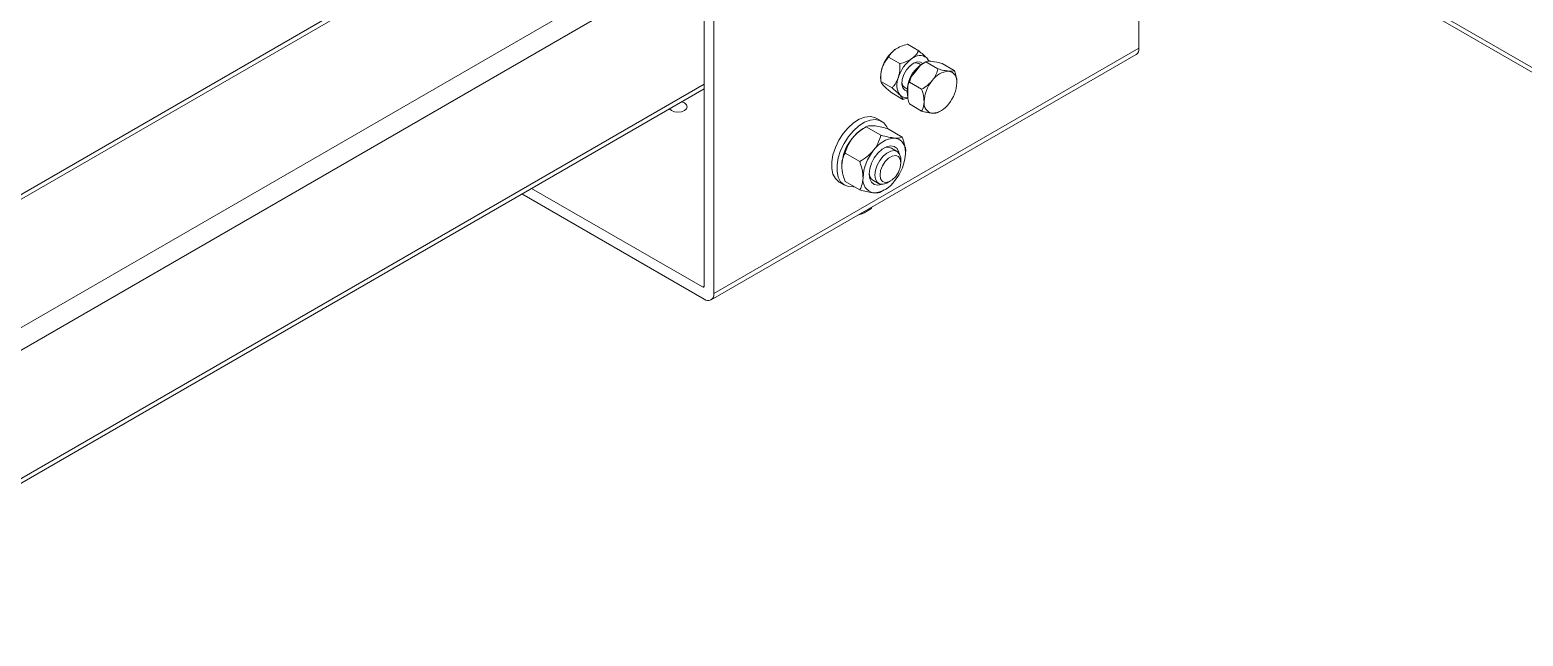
# Model space of a CAD drawing. Header units: millimetres. Extents: x 15 to 589, y 5 to 415.
# Drawn here: x 83.8 to 148.4, y 205.1 to 231.4 of the extents above; entities that cross this region are included whole.
import ezdxf

# ---------------------------------------------------------------- set-up
doc = ezdxf.new("R2010")
doc.units = ezdxf.units.MM
doc.dimstyles.new('SLDDIMSTYLE0', dxfattribs={"dimtxt": 0.18, "dimasz": 3.302, "dimexe": 0, "dimexo": 0.0625, "dimgap": 0, "dimtad": 0, "dimtih": 1, "dimtoh": 1, "dimdec": 0, "dimrnd": 1e-09, "dimzin": 0, "dimdsep": 46, "dimtxsty": 'Standard', "dimsah": 1, "dimcen": 0.09, "dimadec": 0, "dimazin": 0, "dimtfac": 3.302, "dimtdec": 0, "dimtofl": 0, "dimtmove": 0, "dimatfit": 3, "dimfxl": 1, "dimfrac": 2, "dimtolj": 1, "dimtzin": 0, "dimarcsym": 0})

msp = doc.modelspace()

# ---------------------------------------------------------------- linework, layer by layer
at = {"color": 8, "linetype": 'Continuous', "lineweight": 15}
for p, q in [((115.907, 248.701), (183.69, 209.571)), ((107.046, 237.707), (64.548, 213.173)), ((69.356, 210.398), (111.205, 234.556)), ((112.703, 234.441), (63.948, 206.296)), ((63.948, 200.743), (112.937, 229.024)), ((112.867, 220.247), (112.937, 220.288))]:
    msp.add_line(p, q, dxfattribs=at)
at = {"color": 7, "linetype": 'Continuous', "lineweight": 15}
for p, q in [((116.031, 248.427), (183.69, 209.368)), ((131.746, 239.355), (131.746, 230.574)), ((106.871, 237.809), (64.372, 213.275)), ((112.937, 235.475), (112.937, 220.288)), ((113.362, 235.312), (113.362, 219.961)), ((122.218, 230.467), (121.73, 230.749)), ((113.237, 219.686), (131.622, 230.3)), ((113.362, 219.961), (131.746, 230.574)), ((121.405, 229.909), (120.917, 230.19)), ((122.299, 229.838), (122.522, 229.986)), ((122.522, 229.985), (122.45, 229.944)), ((122.522, 229.986), (122.602, 230.013)), ((122.522, 229.986), (123.053, 229.679)), ((122.804, 229.995), (122.602, 230.013)), ((123.006, 229.977), (122.804, 229.995)), ((123.006, 229.977), (123.229, 229.922)), ((120.574, 229.351), (120.574, 229.27)), ((121.815, 229.106), (121.895, 229.336)), ((122.097, 229.587), (121.895, 229.336)), ((122.299, 229.838), (122.097, 229.587)), ((122.313, 229.856), (122.218, 229.911)), ((123.229, 229.922), (123.76, 229.616)), ((80.724, 210.225), (112.937, 228.821)), ((121.066, 228.855), (120.578, 229.137)), ((121.618, 228.872), (121.713, 228.817)), ((121.743, 228.945), (121.743, 228.676)), ((121.815, 229.106), (122.346, 228.799)), ((112.089, 228.207), (111.96, 228.257)), ((121.54, 228.36), (121.051, 228.642)), ((121.54, 228.36), (121.76, 228.43)), ((121.743, 228.676), (121.743, 228.407)), ((121.815, 228.163), (122.346, 227.857)), ((120.61, 227.421), (120.384, 227.552)), ((123.053, 227.794), (123.162, 227.857)), ((119.952, 227.179), (119.81, 227.097)), ((119.953, 227.179), (120.587, 226.813)), ((120.872, 227.097), (121.507, 226.731)), ((121.285, 226.108), (121.038, 226.251)), ((119.033, 226.036), (119.668, 225.669)), ((121.451, 225.611), (121.451, 225.742)), ((119.033, 224.81), (119.668, 224.444)), ((120.238, 224.865), (120.485, 224.722)), ((120.885, 224.762), (120.998, 224.827)), ((112.937, 219.716), (105.051, 224.269)), ((112.867, 220.247), (105.476, 224.514)), ((118.784, 224.781), (119.011, 224.65)), ((120.588, 224.362), (120.73, 224.444)), ((119.938, 223.496), (120.08, 223.578)), ((120.08, 223.637), (120.08, 223.578))]:
    msp.add_line(p, q, dxfattribs=at)
at = {"color": 7, "linetype": 'Continuous', "lineweight": 15, "flags": 128}
for points in [[(121.706, 228.718), (121.619, 228.757), (121.532, 228.866), (121.494, 229.027), (121.51, 229.223), (121.578, 229.434), (121.69, 229.635), (121.835, 229.805), (121.996, 229.927), (122.156, 229.985), (122.298, 229.975), (122.395, 229.912)], [(122.652, 230.012), (122.738, 230.019), (122.879, 229.989)], [(111.437, 227.955), (111.523, 227.88), (111.653, 227.83), (111.806, 227.813), (111.959, 227.83), (112.089, 227.88), (112.176, 227.955), (112.206, 228.044), (112.176, 228.132), (112.089, 228.207)], [(118.784, 224.781), (118.763, 224.794), (118.615, 224.933), (118.512, 225.13), (118.459, 225.376), (118.459, 225.658), (118.512, 225.965), (118.615, 226.28), (118.763, 226.591), (118.949, 226.881), (119.165, 227.138), (119.401, 227.35), (119.645, 227.506), (119.887, 227.6), (120.114, 227.627), (120.317, 227.585), (120.384, 227.552)], [(119.424, 224.585), (119.392, 224.58), (119.176, 224.588), (118.989, 224.663), (118.841, 224.802), (118.738, 225), (118.686, 225.245), (118.686, 225.528), (118.738, 225.834), (118.841, 226.15), (118.989, 226.46), (119.176, 226.75), (119.392, 227.008), (119.627, 227.219), (119.872, 227.376), (120.113, 227.469), (120.34, 227.496), (120.543, 227.454), (120.711, 227.346), (120.837, 227.177), (120.874, 227.096)], [(120.602, 224.686), (120.456, 224.657), (120.299, 224.683), (120.176, 224.775), (120.099, 224.927), (120.072, 225.125), (120.099, 225.355), (120.176, 225.596), (120.299, 225.83), (120.456, 226.038), (120.636, 226.203), (120.823, 226.311), (121.003, 226.353), (121.16, 226.328), (121.283, 226.235), (121.361, 226.083), (121.375, 226.025)], [(120.32, 225.089), (120.345, 225.296), (120.418, 225.513), (120.533, 225.722), (120.679, 225.904), (120.843, 226.042), (121.011, 226.125), (121.168, 226.144), (121.3, 226.099), (121.395, 225.993), (121.445, 225.835), (121.451, 225.742)], [(120.546, 225.089), (120.573, 224.926), (120.652, 224.814), (120.772, 224.767), (120.92, 224.79), (121.077, 224.881), (121.225, 225.028), (121.345, 225.214), (121.424, 225.417), (121.451, 225.611), (121.424, 225.774), (121.345, 225.886), (121.225, 225.933), (121.077, 225.91), (120.92, 225.819), (120.772, 225.672), (120.652, 225.486), (120.573, 225.283), (120.546, 225.089)], [(120.885, 224.762), (120.843, 224.739), (120.679, 224.688), (120.533, 224.701), (120.418, 224.777), (120.345, 224.911), (120.32, 225.089)]]:
    msp.add_lwpolyline(points, dxfattribs=at)
at = {"color": 7, "linetype": 'Continuous', "lineweight": 15}
for centre, radius, start, end in [((122.162, 229.247), 1.598, 126.38963, 162.51627), ((122.869, 228.839), 1.598, 126.38963, 162.51627), ((122.261, 229.772), 0.49, 51.77211, 133.93743), ((122.24, 229.858), 0.441, 20.54363, 42.69229), ((131.465, 230.536), 0.284, 303.57585, 7.73521), ((121.793, 229.337), 1.219, 161.35314, 179.35983), ((123.135, 228.706), 1.414, 119.8578, 190.15174), ((123.382, 228.534), 1.689, 151.67079, 165.91764), ((122.096, 229.654), 0.285, 64.61635, 120.41676), ((123.027, 228.954), 1.146, 120.22694, 129.46022), ((123.57, 228.673), 0.913, 93.42945, 146.56517), ((123.435, 229.152), 0.44, 350.74843, 79.45334), ((122.07, 228.992), 0.795, 155.72496, 214.19639), ((121.777, 229.105), 0.283, 179.37849, 235.59798), ((123.988, 228.194), 1.535, 140.22789, 177.36076), ((122.336, 229.152), 1.535, 320.22794, 357.36056), ((121.675, 228.81), 0.374, 225.35476, 281.25917), ((122.889, 228.194), 0.44, 170.74796, 259.45328), ((122.754, 228.673), 0.913, 273.42948, 326.56515), ((120.685, 225.648), 1.692, 121.11276, 142.02085), ((120.884, 225.413), 1.995, 140.22808, 177.36054), ((121.804, 224.882), 1.995, 140.22808, 177.36054), ((121.26, 225.505), 1.187, 93.42958, 146.56504), ((120.874, 225.926), 0.364, 63.29437, 121.89332), ((121.085, 226.128), 0.572, 350.74847, 79.45292), ((119.656, 226.128), 1.995, 320.22809, 357.36052), ((120.375, 224.882), 0.572, 170.7485, 259.45291), ((120.453, 225.178), 0.379, 179.41249, 235.41048), ((120.199, 225.505), 1.187, 273.4296, 326.56502), ((119.178, 224.846), 1.549, 285.2794, 299.39458), ((112.894, 220.281), 0.0437, 230.79717, 9.22079), ((113.103, 219.919), 0.262, 230.7962, 9.21387)]:
    msp.add_arc(centre, radius, start, end, dxfattribs=at)
for points, knots in [([(121.214, 230.533), (121.292, 230.578), (121.446, 230.669), (121.636, 230.723), (121.73, 230.749)], [0, 0, 0, 0, 0.503997, 1, 1, 1, 1]), ([(120.638, 229.727), (120.685, 229.837), (120.76, 230.011), (120.874, 230.142), (120.917, 230.19)], [0, 0, 0, 0, 0.62799, 1, 1, 1, 1]), ([(120.917, 230.19), (120.947, 230.243), (121.008, 230.351), (121.119, 230.465), (121.197, 230.521), (121.214, 230.533)], [0, 0, 0, 0, 0.4323771, 0.8795475, 1, 1, 1, 1]), ([(121.921, 230.125), (121.843, 230.079), (121.689, 229.989), (121.499, 229.935), (121.405, 229.909)], [0, 0, 0, 0, 0.503997, 1, 1, 1, 1]), ([(122.218, 230.467), (122.188, 230.414), (122.127, 230.306), (122.016, 230.193), (121.938, 230.137), (121.921, 230.125)], [0, 0, 0, 0, 0.432382, 0.879548, 1, 1, 1, 1]), ([(122.564, 230.157), (122.516, 230.204), (122.421, 230.298), (122.285, 230.411), (122.218, 230.467)], [0, 0, 0, 0, 0.503996, 1, 1, 1, 1]), ([(122.676, 230.007), (122.673, 230.016), (122.661, 230.045), (122.619, 230.099), (122.574, 230.147), (122.564, 230.157)], [0, 0, 0, 0, 0.256859, 0.842302, 1, 1, 1, 1]), ([(120.578, 229.137), (120.576, 229.182), (120.569, 229.371), (120.591, 229.575), (120.635, 229.717), (120.638, 229.727)], [0, 0, 0, 0, 0.226427, 0.946562, 1, 1, 1, 1]), ([(121.405, 229.909), (121.408, 229.834), (121.416, 229.632), (121.373, 229.44), (121.345, 229.319)], [0, 0, 0, 0, 0.37201, 1, 1, 1, 1]), ([(123.053, 229.679), (123.03, 229.604), (122.983, 229.452), (122.891, 229.283), (122.823, 229.195), (122.809, 229.176)], [0, 0, 0, 0, 0.432381, 0.879546, 1, 1, 1, 1]), ([(123.516, 229.584), (123.447, 229.594), (123.311, 229.612), (123.138, 229.657), (123.053, 229.679)], [0, 0, 0, 0, 0.503994, 1, 1, 1, 1]), ([(123.76, 229.616), (123.737, 229.605), (123.69, 229.584), (123.598, 229.578), (123.53, 229.583), (123.516, 229.584)], [0, 0, 0, 0, 0.432379, 0.879546, 1, 1, 1, 1]), ([(123.869, 229.081), (123.86, 229.19), (123.844, 229.363), (123.783, 229.547), (123.76, 229.616)], [0, 0, 0, 0, 0.627547, 1, 1, 1, 1]), ([(120.705, 228.953), (120.67, 228.993), (120.6, 229.072), (120.585, 229.115), (120.578, 229.137)], [0, 0, 0, 0, 0.503997, 1, 1, 1, 1]), ([(121.051, 228.642), (120.993, 228.691), (120.875, 228.79), (120.764, 228.892), (120.716, 228.942), (120.705, 228.953)], [0, 0, 0, 0, 0.4323802, 0.8795487, 1, 1, 1, 1]), ([(121.345, 229.319), (121.342, 229.309), (121.295, 229.168), (121.2, 229.007), (121.092, 228.884), (121.066, 228.855)], [0, 0, 0, 0, 0.053438, 0.773573, 1, 1, 1, 1]), ([(121.066, 228.855), (121.124, 228.806), (121.242, 228.708), (121.353, 228.605), (121.402, 228.555), (121.412, 228.545)], [0, 0, 0, 0, 0.43238, 0.879546, 1, 1, 1, 1]), ([(121.743, 228.945), (121.746, 228.955), (121.766, 229.013), (121.792, 229.064), (121.815, 229.106)], [0, 0, 0, 0, 0.163392, 1, 1, 1, 1]), ([(122.809, 229.176), (122.74, 229.102), (122.604, 228.956), (122.431, 228.851), (122.346, 228.799)], [0, 0, 0, 0, 0.503994, 1, 1, 1, 1]), ([(122.346, 228.799), (122.368, 228.731), (122.43, 228.547), (122.445, 228.374), (122.455, 228.265)], [0, 0, 0, 0, 0.372453, 1, 1, 1, 1]), ([(121.412, 228.545), (121.448, 228.505), (121.518, 228.426), (121.532, 228.382), (121.54, 228.36)], [0, 0, 0, 0, 0.5039931, 1, 1, 1, 1]), ([(121.815, 228.163), (121.801, 228.203), (121.774, 228.284), (121.753, 228.365), (121.743, 228.407)], [0, 0, 0, 0, 0.487377, 1, 1, 1, 1]), ([(122.455, 228.265), (122.455, 228.256), (122.454, 228.128), (122.416, 227.987), (122.359, 227.881), (122.346, 227.857)], [0, 0, 0, 0, 0.057348, 0.782777, 1, 1, 1, 1]), ([(122.346, 227.857), (122.42, 227.838), (122.57, 227.799), (122.722, 227.771), (122.793, 227.763), (122.809, 227.762)], [0, 0, 0, 0, 0.432381, 0.879546, 1, 1, 1, 1]), ([(122.809, 227.762), (122.864, 227.76), (122.975, 227.756), (123.027, 227.781), (123.053, 227.793)], [0, 0, 0, 0, 0.5039985, 1, 1, 1, 1]), ([(119.351, 226.69), (119.44, 226.785), (119.617, 226.976), (119.841, 227.112), (119.953, 227.179)], [0, 0, 0, 0, 0.503996, 1, 1, 1, 1]), ([(119.953, 227.179), (119.982, 227.193), (120.043, 227.22), (120.163, 227.228), (120.251, 227.222), (120.27, 227.22)], [0, 0, 0, 0, 0.432386, 0.87955, 1, 1, 1, 1]), ([(120.27, 227.22), (120.359, 227.208), (120.536, 227.185), (120.76, 227.126), (120.872, 227.097)], [0, 0, 0, 0, 0.503996, 1, 1, 1, 1]), ([(120.587, 226.813), (120.558, 226.715), (120.497, 226.517), (120.377, 226.297), (120.289, 226.183), (120.27, 226.159)], [0, 0, 0, 0, 0.432381, 0.87955, 1, 1, 1, 1]), ([(121.189, 226.69), (121.1, 226.702), (120.923, 226.725), (120.699, 226.784), (120.587, 226.813)], [0, 0, 0, 0, 0.503999, 1, 1, 1, 1]), ([(119.033, 226.036), (119.063, 226.133), (119.124, 226.331), (119.244, 226.551), (119.332, 226.665), (119.351, 226.69)], [0, 0, 0, 0, 0.432385, 0.87955, 1, 1, 1, 1]), ([(120.27, 226.159), (120.181, 226.063), (120.004, 225.873), (119.78, 225.737), (119.668, 225.669)], [0, 0, 0, 0, 0.503999, 1, 1, 1, 1]), ([(121.507, 226.731), (121.477, 226.717), (121.417, 226.69), (121.296, 226.681), (121.208, 226.688), (121.189, 226.69)], [0, 0, 0, 0, 0.432381, 0.87955, 1, 1, 1, 1]), ([(121.649, 226.036), (121.649, 226.048), (121.647, 226.217), (121.598, 226.457), (121.524, 226.68), (121.507, 226.731)], [0, 0, 0, 0, 0.059411, 0.787735, 1, 1, 1, 1]), ([(118.891, 225.505), (118.891, 225.518), (118.893, 225.684), (118.942, 225.868), (119.017, 226.005), (119.033, 226.036)], [0, 0, 0, 0, 0.0594115, 0.7877347, 1, 1, 1, 1]), ([(119.033, 224.81), (119.004, 224.899), (118.924, 225.138), (118.904, 225.364), (118.891, 225.505)], [0, 0, 0, 0, 0.372649, 1, 1, 1, 1]), ([(119.668, 225.669), (119.685, 225.619), (119.76, 225.396), (119.809, 225.155), (119.81, 224.987), (119.81, 224.974)], [0, 0, 0, 0, 0.212265, 0.940589, 1, 1, 1, 1]), ([(119.81, 224.974), (119.798, 224.848), (119.778, 224.645), (119.698, 224.498), (119.668, 224.444)], [0, 0, 0, 0, 0.627355, 1, 1, 1, 1]), ([(119.668, 224.444), (119.764, 224.419), (119.96, 224.368), (120.157, 224.332), (120.25, 224.322), (120.27, 224.32)], [0, 0, 0, 0, 0.432381, 0.87955, 1, 1, 1, 1]), ([(120.27, 224.32), (120.343, 224.318), (120.487, 224.313), (120.554, 224.345), (120.587, 224.361)], [0, 0, 0, 0, 0.503999, 1, 1, 1, 1]), ([(120.08, 223.578), (119.982, 223.522), (119.839, 223.44), (119.683, 223.394), (119.634, 223.379)], [0, 0, 0, 0, 0.69034, 1, 1, 1, 1]), ([(120.199, 223.705), (120.191, 223.69), (120.149, 223.616), (120.111, 223.595), (120.08, 223.578)], [0, 0, 0, 0, 0.20631, 1, 1, 1, 1])]:
    msp.add_open_spline(points, degree=3, knots=knots, dxfattribs=at)

# ---------------------------------------------------------------- leaders
at = {"color": 7, "linetype": 'Continuous', "lineweight": 0}
msp.add_leader([(188.688, 222.36), (130.312, 68.385)], dimstyle='SLDDIMSTYLE0', dxfattribs=at)

doc.saveas('drawing.dxf')
